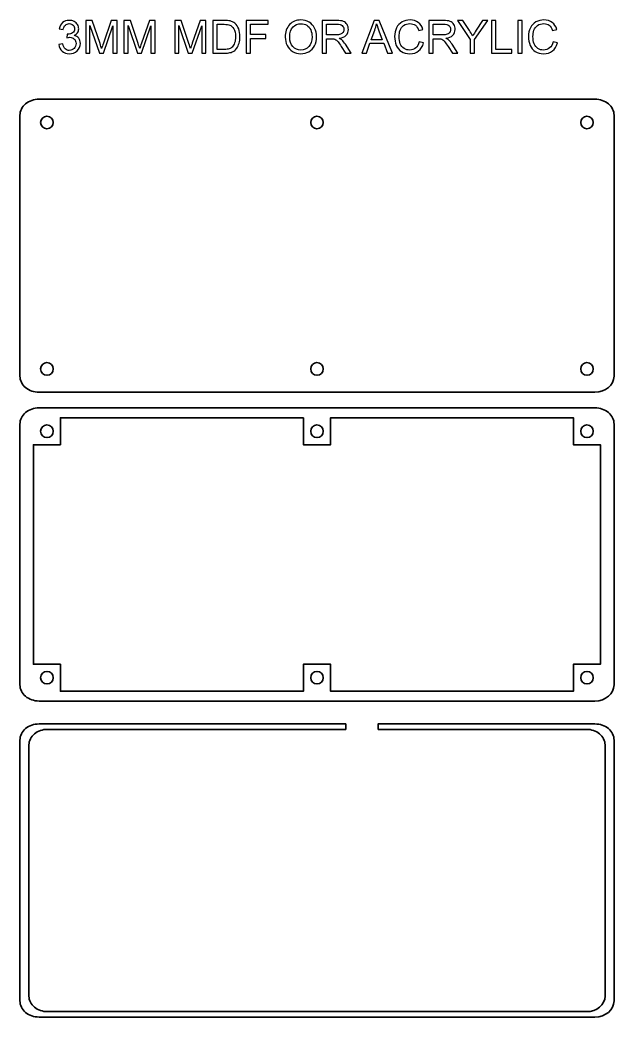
# Model space of a CAD drawing. Header units: millimetres. Extents: x 233 to 563, y -872 to 202.
# Drawn here: x 233 to 563, y -352 to 202 of the extents above; entities that cross this region are included whole.
import ezdxf

# ---------------------------------------------------------------- set-up
doc = ezdxf.new("R2010")
doc.units = ezdxf.units.MM
doc.header["$MEASUREMENT"] = 0
doc.layers.add('Layer 1', color=7, linetype='Continuous')

msp = doc.modelspace()

# ---------------------------------------------------------------- linework, layer by layer
at = {"layer": 'Layer 1', "color": 250}
for points, knots in [([(254.5215, 188.6838), (254.5215, 188.6838), (256.7567, 188.9886), (256.7567, 188.9886), (257.0149, 187.7186), (257.4467, 186.8042), (258.0606, 186.2454), (258.6744, 185.6866), (259.4279, 185.4072), (260.3212, 185.4072), (261.3795, 185.4072), (262.2727, 185.7713), (262.9924, 186.4994), (263.7121, 187.2275), (264.0719, 188.1292), (264.0719, 189.2045), (264.0719, 190.229), (263.7375, 191.0756), (263.0644, 191.7445), (262.3955, 192.4091), (261.5446, 192.7436), (260.5074, 192.7436), (260.0841, 192.7436), (259.5592, 192.6589), (258.9284, 192.4938), (258.9284, 192.4938), (259.1782, 194.4496), (259.1782, 194.4496), (259.3263, 194.4327), (259.4491, 194.4242), (259.538, 194.4242), (260.4947, 194.4242), (261.3499, 194.674), (262.1161, 195.1693), (262.8781, 195.6646), (263.2591, 196.4266), (263.2591, 197.4553), (263.2591, 198.2723), (262.9797, 198.9496), (262.4251, 199.4873), (261.8706, 200.0249), (261.1551, 200.2916), (260.2788, 200.2916), (259.4068, 200.2916), (258.6829, 200.0164), (258.1029, 199.4661), (257.5229, 198.9158), (257.1504, 198.0903), (256.9853, 196.9896), (256.9853, 196.9896), (254.7501, 197.396), (254.7501, 197.396), (255.0253, 198.8946), (255.6433, 200.0588), (256.6128, 200.8843), (257.578, 201.7098), (258.7845, 202.1204), (260.2238, 202.1204), (261.2144, 202.1204), (262.1288, 201.9087), (262.9628, 201.4812), (263.801, 201.0578), (264.4402, 200.4779), (264.8805, 199.7455), (265.325, 199.0089), (265.5451, 198.23), (265.5451, 197.4045), (265.5451, 196.6213), (265.3334, 195.9101), (264.9143, 195.2666), (264.491, 194.6232), (263.8645, 194.1109), (263.039, 193.7299), (264.1142, 193.4844), (264.9482, 192.9679), (265.5451, 192.1848), (266.1378, 191.4058), (266.4341, 190.4237), (266.4341, 189.2511), (266.4341, 187.6636), (265.8541, 186.3131), (264.6984, 185.2082), (263.5385, 184.1033), (262.0738, 183.553), (260.3042, 183.553), (258.7083, 183.553), (257.3832, 184.0314), (256.3291, 184.9839), (255.2708, 185.9364), (254.6697, 187.1683), (254.5215, 188.6838)], [0, 0, 0, 0, 0.03333333, 0.03333333, 0.03333333, 0.06666667, 0.06666667, 0.06666667, 0.1, 0.1, 0.1, 0.13333333, 0.13333333, 0.13333333, 0.16666667, 0.16666667, 0.16666667, 0.2, 0.2, 0.2, 0.23333333, 0.23333333, 0.23333333, 0.26666667, 0.26666667, 0.26666667, 0.3, 0.3, 0.3, 0.33333333, 0.33333333, 0.33333333, 0.36666667, 0.36666667, 0.36666667, 0.4, 0.4, 0.4, 0.43333333, 0.43333333, 0.43333333, 0.46666667, 0.46666667, 0.46666667, 0.5, 0.5, 0.5, 0.53333333, 0.53333333, 0.53333333, 0.56666667, 0.56666667, 0.56666667, 0.6, 0.6, 0.6, 0.63333333, 0.63333333, 0.63333333, 0.66666667, 0.66666667, 0.66666667, 0.7, 0.7, 0.7, 0.73333333, 0.73333333, 0.73333333, 0.76666667, 0.76666667, 0.76666667, 0.8, 0.8, 0.8, 0.83333333, 0.83333333, 0.83333333, 0.86666667, 0.86666667, 0.86666667, 0.9, 0.9, 0.9, 0.93333333, 0.93333333, 0.93333333, 0.96666667, 0.96666667, 0.96666667, 1, 1, 1, 1]), ([(269.4863, 183.8578), (269.4863, 183.8578), (269.4863, 202.0442), (269.4863, 202.0442), (269.4863, 202.0442), (273.0931, 202.0442), (273.0931, 202.0442), (273.0931, 202.0442), (277.3942, 189.1706), (277.3942, 189.1706), (277.7921, 187.9726), (278.08, 187.0751), (278.262, 186.4782), (278.4694, 187.1386), (278.7954, 188.1123), (279.2357, 189.395), (279.2357, 189.395), (283.6129, 202.0442), (283.6129, 202.0442), (283.6129, 202.0442), (286.8345, 202.0442), (286.8345, 202.0442), (286.8345, 202.0442), (286.8345, 183.8578), (286.8345, 183.8578), (286.8345, 183.8578), (284.5231, 183.8578), (284.5231, 183.8578), (284.5231, 183.8578), (284.5231, 199.0724), (284.5231, 199.0724), (284.5231, 199.0724), (279.2145, 183.8578), (279.2145, 183.8578), (279.2145, 183.8578), (277.047, 183.8578), (277.047, 183.8578), (277.047, 183.8578), (271.7977, 199.3518), (271.7977, 199.3518), (271.7977, 199.3518), (271.7977, 183.8578), (271.7977, 183.8578), (271.7977, 183.8578), (269.4863, 183.8578), (269.4863, 183.8578)], [0, 0, 0, 0, 0.06666667, 0.06666667, 0.06666667, 0.13333333, 0.13333333, 0.13333333, 0.2, 0.2, 0.2, 0.26666667, 0.26666667, 0.26666667, 0.33333333, 0.33333333, 0.33333333, 0.4, 0.4, 0.4, 0.46666667, 0.46666667, 0.46666667, 0.53333333, 0.53333333, 0.53333333, 0.6, 0.6, 0.6, 0.66666667, 0.66666667, 0.66666667, 0.73333333, 0.73333333, 0.73333333, 0.8, 0.8, 0.8, 0.86666667, 0.86666667, 0.86666667, 0.93333333, 0.93333333, 0.93333333, 1, 1, 1, 1]), ([(290.6445, 183.8578), (290.6445, 183.8578), (290.6445, 202.0442), (290.6445, 202.0442), (290.6445, 202.0442), (294.2513, 202.0442), (294.2513, 202.0442), (294.2513, 202.0442), (298.5524, 189.1706), (298.5524, 189.1706), (298.9503, 187.9726), (299.2382, 187.0751), (299.4202, 186.4782), (299.6276, 187.1386), (299.9536, 188.1123), (300.3939, 189.395), (300.3939, 189.395), (304.7711, 202.0442), (304.7711, 202.0442), (304.7711, 202.0442), (307.9927, 202.0442), (307.9927, 202.0442), (307.9927, 202.0442), (307.9927, 183.8578), (307.9927, 183.8578), (307.9927, 183.8578), (305.6813, 183.8578), (305.6813, 183.8578), (305.6813, 183.8578), (305.6813, 199.0724), (305.6813, 199.0724), (305.6813, 199.0724), (300.3727, 183.8578), (300.3727, 183.8578), (300.3727, 183.8578), (298.2052, 183.8578), (298.2052, 183.8578), (298.2052, 183.8578), (292.9559, 199.3518), (292.9559, 199.3518), (292.9559, 199.3518), (292.9559, 183.8578), (292.9559, 183.8578), (292.9559, 183.8578), (290.6445, 183.8578), (290.6445, 183.8578)], [0, 0, 0, 0, 0.06666667, 0.06666667, 0.06666667, 0.13333333, 0.13333333, 0.13333333, 0.2, 0.2, 0.2, 0.26666667, 0.26666667, 0.26666667, 0.33333333, 0.33333333, 0.33333333, 0.4, 0.4, 0.4, 0.46666667, 0.46666667, 0.46666667, 0.53333333, 0.53333333, 0.53333333, 0.6, 0.6, 0.6, 0.66666667, 0.66666667, 0.66666667, 0.73333333, 0.73333333, 0.73333333, 0.8, 0.8, 0.8, 0.86666667, 0.86666667, 0.86666667, 0.93333333, 0.93333333, 0.93333333, 1, 1, 1, 1]), ([(318.8597, 183.8578), (318.8597, 183.8578), (318.8597, 202.0442), (318.8597, 202.0442), (318.8597, 202.0442), (322.4665, 202.0442), (322.4665, 202.0442), (322.4665, 202.0442), (326.7676, 189.1706), (326.7676, 189.1706), (327.1655, 187.9726), (327.4534, 187.0751), (327.6354, 186.4782), (327.8428, 187.1386), (328.1688, 188.1123), (328.6091, 189.395), (328.6091, 189.395), (332.9863, 202.0442), (332.9863, 202.0442), (332.9863, 202.0442), (336.2079, 202.0442), (336.2079, 202.0442), (336.2079, 202.0442), (336.2079, 183.8578), (336.2079, 183.8578), (336.2079, 183.8578), (333.8965, 183.8578), (333.8965, 183.8578), (333.8965, 183.8578), (333.8965, 199.0724), (333.8965, 199.0724), (333.8965, 199.0724), (328.5879, 183.8578), (328.5879, 183.8578), (328.5879, 183.8578), (326.4204, 183.8578), (326.4204, 183.8578), (326.4204, 183.8578), (321.1711, 199.3518), (321.1711, 199.3518), (321.1711, 199.3518), (321.1711, 183.8578), (321.1711, 183.8578), (321.1711, 183.8578), (318.8597, 183.8578), (318.8597, 183.8578)], [0, 0, 0, 0, 0.06666667, 0.06666667, 0.06666667, 0.13333333, 0.13333333, 0.13333333, 0.2, 0.2, 0.2, 0.26666667, 0.26666667, 0.26666667, 0.33333333, 0.33333333, 0.33333333, 0.4, 0.4, 0.4, 0.46666667, 0.46666667, 0.46666667, 0.53333333, 0.53333333, 0.53333333, 0.6, 0.6, 0.6, 0.66666667, 0.66666667, 0.66666667, 0.73333333, 0.73333333, 0.73333333, 0.8, 0.8, 0.8, 0.86666667, 0.86666667, 0.86666667, 0.93333333, 0.93333333, 0.93333333, 1, 1, 1, 1]), ([(340.0687, 183.8578), (340.0687, 183.8578), (340.0687, 202.0442), (340.0687, 202.0442), (340.0687, 202.0442), (346.334, 202.0442), (346.334, 202.0442), (347.748, 202.0442), (348.8275, 201.9595), (349.5725, 201.786), (350.6139, 201.5447), (351.5029, 201.1086), (352.2395, 200.4821), (353.2005, 199.6693), (353.9159, 198.6364), (354.3901, 197.3748), (354.8684, 196.1133), (355.1055, 194.6697), (355.1055, 193.0484), (355.1055, 191.6683), (354.9446, 190.4449), (354.6229, 189.3781), (354.3012, 188.3113), (353.8863, 187.4265), (353.3825, 186.728), (352.8745, 186.0295), (352.3242, 185.4792), (351.7231, 185.0812), (351.1262, 184.6791), (350.4023, 184.3743), (349.5556, 184.1668), (348.7047, 183.9594), (347.731, 183.8578), (346.6304, 183.8578), (346.6304, 183.8578), (340.0687, 183.8578), (340.0687, 183.8578)], [0, 0, 0, 0, 0.08333333, 0.08333333, 0.08333333, 0.16666667, 0.16666667, 0.16666667, 0.25, 0.25, 0.25, 0.33333333, 0.33333333, 0.33333333, 0.41666667, 0.41666667, 0.41666667, 0.5, 0.5, 0.5, 0.58333333, 0.58333333, 0.58333333, 0.66666667, 0.66666667, 0.66666667, 0.75, 0.75, 0.75, 0.83333333, 0.83333333, 0.83333333, 0.91666667, 0.91666667, 0.91666667, 1, 1, 1, 1]), ([(342.4817, 185.9914), (342.4817, 185.9914), (346.3594, 185.9914), (346.3594, 185.9914), (347.5575, 185.9914), (348.4973, 186.1015), (349.1788, 186.3258), (349.8604, 186.5502), (350.4023, 186.8635), (350.8087, 187.2699), (351.3759, 187.8414), (351.8204, 188.6118), (352.1379, 189.577), (352.4554, 190.5422), (352.6163, 191.7106), (352.6163, 193.0865), (352.6163, 194.9915), (352.303, 196.4562), (351.6807, 197.4807), (351.0584, 198.5051), (350.3007, 199.1909), (349.4074, 199.5381), (348.764, 199.7878), (347.7268, 199.9106), (346.2959, 199.9106), (346.2959, 199.9106), (342.4817, 199.9106), (342.4817, 199.9106), (342.4817, 199.9106), (342.4817, 185.9914), (342.4817, 185.9914)], [0, 0, 0, 0, 0.1, 0.1, 0.1, 0.2, 0.2, 0.2, 0.3, 0.3, 0.3, 0.4, 0.4, 0.4, 0.5, 0.5, 0.5, 0.6, 0.6, 0.6, 0.7, 0.7, 0.7, 0.8, 0.8, 0.8, 0.9, 0.9, 0.9, 1, 1, 1, 1]), ([(358.5387, 183.8578), (358.5387, 183.8578), (358.5387, 202.0442), (358.5387, 202.0442), (358.5387, 202.0442), (370.8069, 202.0442), (370.8069, 202.0442), (370.8069, 202.0442), (370.8069, 199.9106), (370.8069, 199.9106), (370.8069, 199.9106), (360.9517, 199.9106), (360.9517, 199.9106), (360.9517, 199.9106), (360.9517, 194.2464), (360.9517, 194.2464), (360.9517, 194.2464), (369.4861, 194.2464), (369.4861, 194.2464), (369.4861, 194.2464), (369.4861, 192.1128), (369.4861, 192.1128), (369.4861, 192.1128), (360.9517, 192.1128), (360.9517, 192.1128), (360.9517, 192.1128), (360.9517, 183.8578), (360.9517, 183.8578), (360.9517, 183.8578), (358.5387, 183.8578), (358.5387, 183.8578)], [0, 0, 0, 0, 0.1, 0.1, 0.1, 0.2, 0.2, 0.2, 0.3, 0.3, 0.3, 0.4, 0.4, 0.4, 0.5, 0.5, 0.5, 0.6, 0.6, 0.6, 0.7, 0.7, 0.7, 0.8, 0.8, 0.8, 0.9, 0.9, 0.9, 1, 1, 1, 1]), ([(380.2473, 192.7097), (380.2473, 195.7238), (381.0601, 198.086), (382.6815, 199.7921), (384.3028, 201.4981), (386.3941, 202.349), (388.9595, 202.349), (390.6401, 202.349), (392.1514, 201.9468), (393.5019, 201.1467), (394.8481, 200.3466), (395.8768, 199.229), (396.5837, 197.7939), (397.2907, 196.3631), (397.6463, 194.7375), (397.6463, 192.9214), (397.6463, 191.0799), (397.2738, 189.4289), (396.5287, 187.9768), (395.7836, 186.5206), (394.7295, 185.4199), (393.3664, 184.6748), (391.999, 183.9255), (390.5258, 183.553), (388.9468, 183.553), (387.2323, 183.553), (385.7041, 183.9679), (384.3536, 184.7934), (383.0074, 185.6189), (381.983, 186.7449), (381.2887, 188.1758), (380.5944, 189.6024), (380.2473, 191.1137), (380.2473, 192.7097)], [0, 0, 0, 0, 0.09090909, 0.09090909, 0.09090909, 0.18181818, 0.18181818, 0.18181818, 0.27272727, 0.27272727, 0.27272727, 0.36363636, 0.36363636, 0.36363636, 0.45454545, 0.45454545, 0.45454545, 0.54545455, 0.54545455, 0.54545455, 0.63636364, 0.63636364, 0.63636364, 0.72727273, 0.72727273, 0.72727273, 0.81818182, 0.81818182, 0.81818182, 0.90909091, 0.90909091, 0.90909091, 1, 1, 1, 1]), ([(382.7365, 192.6674), (382.7365, 190.4787), (383.3249, 188.7558), (384.5018, 187.4985), (385.6787, 186.2412), (387.1561, 185.6104), (388.9341, 185.6104), (390.746, 185.6104), (392.2319, 186.2454), (393.4045, 187.5154), (394.5729, 188.7854), (395.1571, 190.5888), (395.1571, 192.9256), (395.1571, 194.403), (394.9073, 195.6942), (394.4078, 196.7949), (393.9083, 197.8955), (393.1759, 198.7507), (392.2149, 199.356), (391.2497, 199.9614), (390.1702, 200.2662), (388.9722, 200.2662), (387.2704, 200.2662), (385.8057, 199.682), (384.578, 198.5136), (383.3503, 197.3452), (382.7365, 195.3979), (382.7365, 192.6674)], [0, 0, 0, 0, 0.11111111, 0.11111111, 0.11111111, 0.22222222, 0.22222222, 0.22222222, 0.33333333, 0.33333333, 0.33333333, 0.44444444, 0.44444444, 0.44444444, 0.55555556, 0.55555556, 0.55555556, 0.66666667, 0.66666667, 0.66666667, 0.77777778, 0.77777778, 0.77777778, 0.88888889, 0.88888889, 0.88888889, 1, 1, 1, 1]), ([(400.7917, 183.8578), (400.7917, 183.8578), (400.7917, 202.0442), (400.7917, 202.0442), (400.7917, 202.0442), (408.852, 202.0442), (408.852, 202.0442), (410.4733, 202.0442), (411.7052, 201.8791), (412.5477, 201.5531), (413.3901, 201.2272), (414.0632, 200.6514), (414.567, 199.8259), (415.0707, 199.0004), (415.3205, 198.086), (415.3205, 197.087), (415.3205, 195.7958), (414.9014, 194.7078), (414.0674, 193.8231), (413.2335, 192.9383), (411.9465, 192.3795), (410.2024, 192.1382), (410.8416, 191.8334), (411.3242, 191.5286), (411.6544, 191.2323), (412.3572, 190.5888), (413.0218, 189.7802), (413.6441, 188.8108), (413.6441, 188.8108), (416.7895, 183.8578), (416.7895, 183.8578), (416.7895, 183.8578), (413.7838, 183.8578), (413.7838, 183.8578), (413.7838, 183.8578), (411.3793, 187.6424), (411.3793, 187.6424), (410.6808, 188.7388), (410.1008, 189.5728), (409.6478, 190.1528), (409.1906, 190.7327), (408.7842, 191.1349), (408.4244, 191.3677), (408.0688, 191.5963), (407.7005, 191.7572), (407.328, 191.8503), (407.057, 191.9054), (406.6125, 191.935), (405.9902, 191.935), (405.9902, 191.935), (403.2047, 191.935), (403.2047, 191.935), (403.2047, 191.935), (403.2047, 183.8578), (403.2047, 183.8578), (403.2047, 183.8578), (400.7917, 183.8578), (400.7917, 183.8578)], [0, 0, 0, 0, 0.05263158, 0.05263158, 0.05263158, 0.10526316, 0.10526316, 0.10526316, 0.15789474, 0.15789474, 0.15789474, 0.21052632, 0.21052632, 0.21052632, 0.26315789, 0.26315789, 0.26315789, 0.31578947, 0.31578947, 0.31578947, 0.36842105, 0.36842105, 0.36842105, 0.42105263, 0.42105263, 0.42105263, 0.47368421, 0.47368421, 0.47368421, 0.52631579, 0.52631579, 0.52631579, 0.57894737, 0.57894737, 0.57894737, 0.63157895, 0.63157895, 0.63157895, 0.68421053, 0.68421053, 0.68421053, 0.73684211, 0.73684211, 0.73684211, 0.78947368, 0.78947368, 0.78947368, 0.84210526, 0.84210526, 0.84210526, 0.89473684, 0.89473684, 0.89473684, 0.94736842, 0.94736842, 0.94736842, 1, 1, 1, 1]), ([(403.2047, 194.0178), (403.2047, 194.0178), (408.3694, 194.0178), (408.3694, 194.0178), (409.47, 194.0178), (410.3252, 194.1321), (410.9432, 194.3607), (411.5613, 194.5851), (412.0312, 194.9491), (412.3487, 195.4529), (412.6704, 195.9524), (412.8313, 196.4943), (412.8313, 197.0827), (412.8313, 197.9421), (412.5223, 198.6533), (411.9, 199.2079), (411.2777, 199.7624), (410.2955, 200.0376), (408.9536, 200.0376), (408.9536, 200.0376), (403.2047, 200.0376), (403.2047, 200.0376), (403.2047, 200.0376), (403.2047, 194.0178), (403.2047, 194.0178)], [0, 0, 0, 0, 0.125, 0.125, 0.125, 0.25, 0.25, 0.25, 0.375, 0.375, 0.375, 0.5, 0.5, 0.5, 0.625, 0.625, 0.625, 0.75, 0.75, 0.75, 0.875, 0.875, 0.875, 1, 1, 1, 1]), ([(422.7457, 183.8578), (422.7457, 183.8578), (429.7222, 202.0442), (429.7222, 202.0442), (429.7222, 202.0442), (432.3681, 202.0442), (432.3681, 202.0442), (432.3681, 202.0442), (439.7764, 183.8578), (439.7764, 183.8578), (439.7764, 183.8578), (437.0332, 183.8578), (437.0332, 183.8578), (437.0332, 183.8578), (434.9292, 189.3696), (434.9292, 189.3696), (434.9292, 189.3696), (427.2711, 189.3696), (427.2711, 189.3696), (427.2711, 189.3696), (425.2984, 183.8578), (425.2984, 183.8578), (425.2984, 183.8578), (422.7457, 183.8578), (422.7457, 183.8578)], [0, 0, 0, 0, 0.125, 0.125, 0.125, 0.25, 0.25, 0.25, 0.375, 0.375, 0.375, 0.5, 0.5, 0.5, 0.625, 0.625, 0.625, 0.75, 0.75, 0.75, 0.875, 0.875, 0.875, 1, 1, 1, 1]), ([(427.9781, 191.3254), (427.9781, 191.3254), (434.1757, 191.3254), (434.1757, 191.3254), (434.1757, 191.3254), (432.2792, 196.3673), (432.2792, 196.3673), (431.7077, 197.8998), (431.2759, 199.1655), (430.9753, 200.1646), (430.7255, 198.9793), (430.3911, 197.8151), (429.972, 196.6636), (429.972, 196.6636), (427.9781, 191.3254), (427.9781, 191.3254)], [0, 0, 0, 0, 0.2, 0.2, 0.2, 0.4, 0.4, 0.4, 0.6, 0.6, 0.6, 0.8, 0.8, 0.8, 1, 1, 1, 1]), ([(454.6354, 190.2374), (454.6354, 190.2374), (457.0484, 189.6278), (457.0484, 189.6278), (456.5446, 187.6509), (455.6387, 186.148), (454.3306, 185.1109), (453.0225, 184.0737), (451.4223, 183.553), (449.53, 183.553), (447.5742, 183.553), (445.9825, 183.9509), (444.7548, 184.751), (443.5271, 185.5469), (442.5958, 186.7026), (441.9566, 188.2139), (441.3173, 189.7294), (440.9956, 191.3508), (440.9956, 193.0865), (440.9956, 194.9788), (441.3554, 196.6298), (442.0793, 198.0395), (442.8032, 199.4492), (443.8319, 200.5202), (445.1654, 201.2526), (446.4989, 201.9849), (447.9679, 202.349), (449.5681, 202.349), (451.3884, 202.349), (452.9167, 201.8876), (454.1528, 200.9605), (455.3932, 200.0334), (456.2568, 198.7337), (456.7436, 197.0573), (456.7436, 197.0573), (454.3814, 196.4985), (454.3814, 196.4985), (453.9623, 197.8193), (453.3485, 198.7845), (452.5484, 199.3857), (451.7483, 199.991), (450.7407, 200.2916), (449.5258, 200.2916), (448.133, 200.2916), (446.9646, 199.9572), (446.029, 199.2883), (445.0935, 198.6194), (444.4331, 197.7177), (444.0563, 196.5917), (443.6753, 195.4614), (443.4848, 194.2972), (443.4848, 193.0992), (443.4848, 191.554), (443.7092, 190.2036), (444.1579, 189.0521), (444.6066, 187.8964), (445.3051, 187.037), (446.2534, 186.4655), (447.2017, 185.894), (448.2261, 185.6104), (449.331, 185.6104), (450.6772, 185.6104), (451.8118, 185.9999), (452.7431, 186.7746), (453.6744, 187.5535), (454.3052, 188.705), (454.6354, 190.2374)], [0, 0, 0, 0, 0.04545455, 0.04545455, 0.04545455, 0.09090909, 0.09090909, 0.09090909, 0.13636364, 0.13636364, 0.13636364, 0.18181818, 0.18181818, 0.18181818, 0.22727273, 0.22727273, 0.22727273, 0.27272727, 0.27272727, 0.27272727, 0.31818182, 0.31818182, 0.31818182, 0.36363636, 0.36363636, 0.36363636, 0.40909091, 0.40909091, 0.40909091, 0.45454545, 0.45454545, 0.45454545, 0.5, 0.5, 0.5, 0.54545455, 0.54545455, 0.54545455, 0.59090909, 0.59090909, 0.59090909, 0.63636364, 0.63636364, 0.63636364, 0.68181818, 0.68181818, 0.68181818, 0.72727273, 0.72727273, 0.72727273, 0.77272727, 0.77272727, 0.77272727, 0.81818182, 0.81818182, 0.81818182, 0.86363636, 0.86363636, 0.86363636, 0.90909091, 0.90909091, 0.90909091, 0.95454545, 0.95454545, 0.95454545, 1, 1, 1, 1]), ([(460.0752, 183.8578), (460.0752, 183.8578), (460.0752, 202.0442), (460.0752, 202.0442), (460.0752, 202.0442), (468.1355, 202.0442), (468.1355, 202.0442), (469.7568, 202.0442), (470.9887, 201.8791), (471.8312, 201.5531), (472.6736, 201.2272), (473.3467, 200.6514), (473.8505, 199.8259), (474.3542, 199.0004), (474.604, 198.086), (474.604, 197.087), (474.604, 195.7958), (474.1849, 194.7078), (473.3509, 193.8231), (472.517, 192.9383), (471.23, 192.3795), (469.4859, 192.1382), (470.1251, 191.8334), (470.6077, 191.5286), (470.9379, 191.2323), (471.6407, 190.5888), (472.3053, 189.7802), (472.9276, 188.8108), (472.9276, 188.8108), (476.073, 183.8578), (476.073, 183.8578), (476.073, 183.8578), (473.0673, 183.8578), (473.0673, 183.8578), (473.0673, 183.8578), (470.6628, 187.6424), (470.6628, 187.6424), (469.9643, 188.7388), (469.3843, 189.5728), (468.9313, 190.1528), (468.4741, 190.7327), (468.0677, 191.1349), (467.7079, 191.3677), (467.3523, 191.5963), (466.984, 191.7572), (466.6115, 191.8503), (466.3405, 191.9054), (465.896, 191.935), (465.2737, 191.935), (465.2737, 191.935), (462.4882, 191.935), (462.4882, 191.935), (462.4882, 191.935), (462.4882, 183.8578), (462.4882, 183.8578), (462.4882, 183.8578), (460.0752, 183.8578), (460.0752, 183.8578)], [0, 0, 0, 0, 0.05263158, 0.05263158, 0.05263158, 0.10526316, 0.10526316, 0.10526316, 0.15789474, 0.15789474, 0.15789474, 0.21052632, 0.21052632, 0.21052632, 0.26315789, 0.26315789, 0.26315789, 0.31578947, 0.31578947, 0.31578947, 0.36842105, 0.36842105, 0.36842105, 0.42105263, 0.42105263, 0.42105263, 0.47368421, 0.47368421, 0.47368421, 0.52631579, 0.52631579, 0.52631579, 0.57894737, 0.57894737, 0.57894737, 0.63157895, 0.63157895, 0.63157895, 0.68421053, 0.68421053, 0.68421053, 0.73684211, 0.73684211, 0.73684211, 0.78947368, 0.78947368, 0.78947368, 0.84210526, 0.84210526, 0.84210526, 0.89473684, 0.89473684, 0.89473684, 0.94736842, 0.94736842, 0.94736842, 1, 1, 1, 1]), ([(462.4882, 194.0178), (462.4882, 194.0178), (467.6529, 194.0178), (467.6529, 194.0178), (468.7535, 194.0178), (469.6087, 194.1321), (470.2267, 194.3607), (470.8448, 194.5851), (471.3147, 194.9491), (471.6322, 195.4529), (471.9539, 195.9524), (472.1148, 196.4943), (472.1148, 197.0827), (472.1148, 197.9421), (471.8058, 198.6533), (471.1835, 199.2079), (470.5612, 199.7624), (469.579, 200.0376), (468.2371, 200.0376), (468.2371, 200.0376), (462.4882, 200.0376), (462.4882, 200.0376), (462.4882, 200.0376), (462.4882, 194.0178), (462.4882, 194.0178)], [0, 0, 0, 0, 0.125, 0.125, 0.125, 0.25, 0.25, 0.25, 0.375, 0.375, 0.375, 0.5, 0.5, 0.5, 0.625, 0.625, 0.625, 0.75, 0.75, 0.75, 0.875, 0.875, 0.875, 1, 1, 1, 1]), ([(483.0368, 183.8578), (483.0368, 183.8578), (483.0368, 191.5625), (483.0368, 191.5625), (483.0368, 191.5625), (476.0264, 202.0442), (476.0264, 202.0442), (476.0264, 202.0442), (478.922, 202.0442), (478.922, 202.0442), (478.922, 202.0442), (482.5161, 196.5409), (482.5161, 196.5409), (483.1849, 195.5249), (483.8072, 194.5004), (484.3745, 193.4802), (484.9291, 194.4327), (485.6022, 195.4995), (486.3853, 196.6848), (486.3853, 196.6848), (489.9075, 202.0442), (489.9075, 202.0442), (489.9075, 202.0442), (492.7142, 202.0442), (492.7142, 202.0442), (492.7142, 202.0442), (485.4498, 191.5625), (485.4498, 191.5625), (485.4498, 191.5625), (485.4498, 183.8578), (485.4498, 183.8578), (485.4498, 183.8578), (483.0368, 183.8578), (483.0368, 183.8578)], [0, 0, 0, 0, 0.09090909, 0.09090909, 0.09090909, 0.18181818, 0.18181818, 0.18181818, 0.27272727, 0.27272727, 0.27272727, 0.36363636, 0.36363636, 0.36363636, 0.45454545, 0.45454545, 0.45454545, 0.54545455, 0.54545455, 0.54545455, 0.63636364, 0.63636364, 0.63636364, 0.72727273, 0.72727273, 0.72727273, 0.81818182, 0.81818182, 0.81818182, 0.90909091, 0.90909091, 0.90909091, 1, 1, 1, 1]), ([(494.7504, 183.8578), (494.7504, 183.8578), (494.7504, 202.0442), (494.7504, 202.0442), (494.7504, 202.0442), (497.1634, 202.0442), (497.1634, 202.0442), (497.1634, 202.0442), (497.1634, 185.9914), (497.1634, 185.9914), (497.1634, 185.9914), (506.1042, 185.9914), (506.1042, 185.9914), (506.1042, 185.9914), (506.1042, 183.8578), (506.1042, 183.8578), (506.1042, 183.8578), (494.7504, 183.8578), (494.7504, 183.8578)], [0, 0, 0, 0, 0.16666667, 0.16666667, 0.16666667, 0.33333333, 0.33333333, 0.33333333, 0.5, 0.5, 0.5, 0.66666667, 0.66666667, 0.66666667, 0.83333333, 0.83333333, 0.83333333, 1, 1, 1, 1]), ([(509.385, 183.8578), (509.385, 183.8578), (509.385, 202.0442), (509.385, 202.0442), (509.385, 202.0442), (511.798, 202.0442), (511.798, 202.0442), (511.798, 202.0442), (511.798, 183.8578), (511.798, 183.8578), (511.798, 183.8578), (509.385, 183.8578), (509.385, 183.8578)], [0, 0, 0, 0, 0.25, 0.25, 0.25, 0.5, 0.5, 0.5, 0.75, 0.75, 0.75, 1, 1, 1, 1]), ([(528.9896, 190.2374), (528.9896, 190.2374), (531.4026, 189.6278), (531.4026, 189.6278), (530.8988, 187.6509), (529.9929, 186.148), (528.6848, 185.1109), (527.3767, 184.0737), (525.7765, 183.553), (523.8842, 183.553), (521.9284, 183.553), (520.3367, 183.9509), (519.109, 184.751), (517.8813, 185.5469), (516.95, 186.7026), (516.3108, 188.2139), (515.6715, 189.7294), (515.3498, 191.3508), (515.3498, 193.0865), (515.3498, 194.9788), (515.7096, 196.6298), (516.4335, 198.0395), (517.1574, 199.4492), (518.1861, 200.5202), (519.5196, 201.2526), (520.8531, 201.9849), (522.3221, 202.349), (523.9223, 202.349), (525.7426, 202.349), (527.2709, 201.8876), (528.507, 200.9605), (529.7474, 200.0334), (530.611, 198.7337), (531.0978, 197.0573), (531.0978, 197.0573), (528.7356, 196.4985), (528.7356, 196.4985), (528.3165, 197.8193), (527.7027, 198.7845), (526.9026, 199.3857), (526.1025, 199.991), (525.0949, 200.2916), (523.88, 200.2916), (522.4872, 200.2916), (521.3188, 199.9572), (520.3832, 199.2883), (519.4477, 198.6194), (518.7873, 197.7177), (518.4105, 196.5917), (518.0295, 195.4614), (517.839, 194.2972), (517.839, 193.0992), (517.839, 191.554), (518.0634, 190.2036), (518.5121, 189.0521), (518.9608, 187.8964), (519.6593, 187.037), (520.6076, 186.4655), (521.5559, 185.894), (522.5803, 185.6104), (523.6852, 185.6104), (525.0314, 185.6104), (526.166, 185.9999), (527.0973, 186.7746), (528.0286, 187.5535), (528.6594, 188.705), (528.9896, 190.2374)], [0, 0, 0, 0, 0.04545455, 0.04545455, 0.04545455, 0.09090909, 0.09090909, 0.09090909, 0.13636364, 0.13636364, 0.13636364, 0.18181818, 0.18181818, 0.18181818, 0.22727273, 0.22727273, 0.22727273, 0.27272727, 0.27272727, 0.27272727, 0.31818182, 0.31818182, 0.31818182, 0.36363636, 0.36363636, 0.36363636, 0.40909091, 0.40909091, 0.40909091, 0.45454545, 0.45454545, 0.45454545, 0.5, 0.5, 0.5, 0.54545455, 0.54545455, 0.54545455, 0.59090909, 0.59090909, 0.59090909, 0.63636364, 0.63636364, 0.63636364, 0.68181818, 0.68181818, 0.68181818, 0.72727273, 0.72727273, 0.72727273, 0.77272727, 0.77272727, 0.77272727, 0.81818182, 0.81818182, 0.81818182, 0.86363636, 0.86363636, 0.86363636, 0.90909091, 0.90909091, 0.90909091, 0.95454545, 0.95454545, 0.95454545, 1, 1, 1, 1])]:
    msp.add_open_spline(points, degree=3, knots=knots, dxfattribs=at)
at = {"layer": 'Layer 1', "color": 250, "lineweight": 35}
for points, knots in [([(552.2968, 158.3309), (555.1071, 158.3309), (557.8023, 157.3891), (559.7895, 155.713), (561.7766, 154.0368), (562.8931, 151.7634), (562.8931, 149.393), (562.8931, 149.393), (562.8931, 4.39), (562.8931, 4.39), (562.8931, -0.5464), (558.1489, -4.5481), (552.2968, -4.5481), (552.2968, -4.5481), (243.4894, -4.5481), (243.4894, -4.5481), (240.6791, -4.5481), (237.9839, -3.6064), (235.9968, -1.9301), (234.0095, -0.254), (232.8931, 2.0195), (232.8931, 4.39), (232.8931, 4.39), (232.8931, 149.393), (232.8931, 149.393), (232.8931, 151.7634), (234.0096, 154.0368), (235.9968, 155.713), (237.9839, 157.3891), (240.6791, 158.3309), (243.4894, 158.3309), (243.4894, 158.3309), (552.2968, 158.3309), (552.2968, 158.3309)], [0, 0, 0, 0, 0.09090909, 0.09090909, 0.09090909, 0.18181818, 0.18181818, 0.18181818, 0.27272727, 0.27272727, 0.27272727, 0.36363636, 0.36363636, 0.36363636, 0.45454545, 0.45454545, 0.45454545, 0.54545455, 0.54545455, 0.54545455, 0.63636364, 0.63636364, 0.63636364, 0.72727273, 0.72727273, 0.72727273, 0.81818182, 0.81818182, 0.81818182, 0.90909091, 0.90909091, 0.90909091, 1, 1, 1, 1]), ([(244.3614, 145.352), (244.3614, 147.285), (245.9284, 148.852), (247.8614, 148.852), (249.7944, 148.852), (251.3614, 147.285), (251.3614, 145.352), (251.3614, 143.419), (249.7944, 141.852), (247.8614, 141.852), (245.9284, 141.852), (244.3614, 143.419), (244.3614, 145.352)], [0, 0, 0, 0, 0.25, 0.25, 0.25, 0.5, 0.5, 0.5, 0.75, 0.75, 0.75, 1, 1, 1, 1]), ([(394.3931, 145.3519), (394.3931, 147.285), (395.9601, 148.8519), (397.8931, 148.8519), (399.8261, 148.852), (401.3931, 147.285), (401.3931, 145.352), (401.3931, 143.4189), (399.8261, 141.852), (397.8931, 141.852), (395.9601, 141.8519), (394.3931, 143.4189), (394.3931, 145.3519)], [0, 0, 0, 0, 0.25, 0.25, 0.25, 0.5, 0.5, 0.5, 0.75, 0.75, 0.75, 1, 1, 1, 1]), ([(544.3614, 145.352), (544.3614, 147.285), (545.9284, 148.852), (547.8614, 148.852), (549.7944, 148.852), (551.3614, 147.285), (551.3614, 145.352), (551.3614, 143.419), (549.7944, 141.852), (547.8614, 141.852), (545.9284, 141.852), (544.3614, 143.419), (544.3614, 145.352)], [0, 0, 0, 0, 0.25, 0.25, 0.25, 0.5, 0.5, 0.5, 0.75, 0.75, 0.75, 1, 1, 1, 1]), ([(244.3614, 8.4216), (244.3614, 10.3546), (245.9284, 11.9216), (247.8614, 11.9216), (249.7944, 11.9216), (251.3614, 10.3546), (251.3614, 8.4216), (251.3614, 6.4886), (249.7944, 4.9216), (247.8614, 4.9216), (245.9284, 4.9216), (244.3614, 6.4886), (244.3614, 8.4216)], [0, 0, 0, 0, 0.25, 0.25, 0.25, 0.5, 0.5, 0.5, 0.75, 0.75, 0.75, 1, 1, 1, 1]), ([(394.3931, 8.4216), (394.3931, 10.3546), (395.9601, 11.9216), (397.8931, 11.9216), (399.8261, 11.9216), (401.3931, 10.3546), (401.3931, 8.4216), (401.3931, 6.4886), (399.8261, 4.9216), (397.8931, 4.9216), (395.9601, 4.9216), (394.3931, 6.4886), (394.3931, 8.4216)], [0, 0, 0, 0, 0.25, 0.25, 0.25, 0.5, 0.5, 0.5, 0.75, 0.75, 0.75, 1, 1, 1, 1]), ([(544.3614, 8.4201), (544.3614, 10.3531), (545.9284, 11.9201), (547.8614, 11.9201), (549.7944, 11.9201), (551.3614, 10.3531), (551.3614, 8.4201), (551.3614, 6.4871), (549.7944, 4.9201), (547.8614, 4.9201), (545.9284, 4.9201), (544.3614, 6.4871), (544.3614, 8.4201)], [0, 0, 0, 0, 0.25, 0.25, 0.25, 0.5, 0.5, 0.5, 0.75, 0.75, 0.75, 1, 1, 1, 1]), ([(552.2968, -13.2526), (555.1071, -13.2526), (557.8023, -14.1944), (559.7895, -15.8705), (561.7766, -17.5467), (562.8931, -19.8201), (562.8931, -22.1905), (562.8931, -22.1905), (562.8931, -167.1935), (562.8931, -167.1935), (562.8931, -172.1299), (558.1489, -176.1316), (552.2968, -176.1316), (552.2968, -176.1316), (243.4894, -176.1316), (243.4894, -176.1316), (240.6791, -176.1316), (237.9839, -175.1899), (235.9968, -173.5136), (234.0095, -171.8375), (232.8931, -169.564), (232.8931, -167.1935), (232.8931, -167.1935), (232.8931, -22.1905), (232.8931, -22.1905), (232.8931, -19.8201), (234.0096, -17.5467), (235.9968, -15.8705), (237.9839, -14.1944), (240.6791, -13.2526), (243.4894, -13.2526), (243.4894, -13.2526), (552.2968, -13.2526), (552.2968, -13.2526)], [0, 0, 0, 0, 0.09090909, 0.09090909, 0.09090909, 0.18181818, 0.18181818, 0.18181818, 0.27272727, 0.27272727, 0.27272727, 0.36363636, 0.36363636, 0.36363636, 0.45454545, 0.45454545, 0.45454545, 0.54545455, 0.54545455, 0.54545455, 0.63636364, 0.63636364, 0.63636364, 0.72727273, 0.72727273, 0.72727273, 0.81818182, 0.81818182, 0.81818182, 0.90909091, 0.90909091, 0.90909091, 1, 1, 1, 1]), ([(390.3931, -18.7315), (390.3931, -18.7315), (255.3614, -18.7315), (255.3614, -18.7315), (255.3614, -18.7315), (255.3614, -33.7315), (255.3614, -33.7315), (255.3614, -33.7315), (240.3614, -33.7315), (240.3614, -33.7315), (240.3614, -33.7315), (240.3614, -155.6619), (240.3614, -155.6619), (240.3614, -155.6619), (255.3614, -155.6619), (255.3614, -155.6619), (255.3614, -155.6619), (255.3614, -170.6619), (255.3614, -170.6619), (255.3614, -170.6619), (390.3931, -170.6619), (390.3931, -170.6619), (390.3931, -170.6619), (390.3931, -155.6619), (390.3931, -155.6619), (390.3931, -155.6619), (405.3931, -155.6619), (405.3931, -155.6619), (405.3931, -155.6619), (405.3931, -170.6619), (405.3931, -170.6619), (405.3931, -170.6619), (540.3614, -170.6626), (540.3614, -170.6626), (540.3614, -170.6626), (540.3614, -155.6634), (540.3614, -155.6634), (540.3614, -155.6634), (555.3614, -155.6634), (555.3614, -155.6634), (555.3614, -155.6634), (555.3614, -33.7315), (555.3614, -33.7315), (555.3614, -33.7315), (540.3614, -33.7315), (540.3614, -33.7315), (540.3614, -33.7315), (540.3614, -18.7315), (540.3614, -18.7315), (540.3614, -18.7315), (405.3931, -18.7315), (405.3931, -18.7315), (405.3931, -18.7315), (405.3931, -33.7315), (405.3931, -33.7315), (405.3931, -33.7315), (390.3931, -33.7315), (390.3931, -33.7315), (390.3931, -33.7315), (390.3931, -18.7315), (390.3931, -18.7315)], [0, 0, 0, 0, 0.05, 0.05, 0.05, 0.1, 0.1, 0.1, 0.15, 0.15, 0.15, 0.2, 0.2, 0.2, 0.25, 0.25, 0.25, 0.3, 0.3, 0.3, 0.35, 0.35, 0.35, 0.4, 0.4, 0.4, 0.45, 0.45, 0.45, 0.5, 0.5, 0.5, 0.55, 0.55, 0.55, 0.6, 0.6, 0.6, 0.65, 0.65, 0.65, 0.7, 0.7, 0.7, 0.75, 0.75, 0.75, 0.8, 0.8, 0.8, 0.85, 0.85, 0.85, 0.9, 0.9, 0.9, 0.95, 0.95, 0.95, 1, 1, 1, 1]), ([(244.3614, -26.2315), (244.3614, -24.2985), (245.9284, -22.7315), (247.8614, -22.7315), (249.7944, -22.7315), (251.3614, -24.2985), (251.3614, -26.2315), (251.3614, -28.1645), (249.7944, -29.7315), (247.8614, -29.7315), (245.9284, -29.7315), (244.3614, -28.1645), (244.3614, -26.2315)], [0, 0, 0, 0, 0.25, 0.25, 0.25, 0.5, 0.5, 0.5, 0.75, 0.75, 0.75, 1, 1, 1, 1]), ([(394.3931, -26.2316), (394.3931, -24.2985), (395.9601, -22.7316), (397.8931, -22.7316), (399.8261, -22.7315), (401.3931, -24.2985), (401.3931, -26.2315), (401.3931, -28.1646), (399.8261, -29.7315), (397.8931, -29.7315), (395.9601, -29.7316), (394.3931, -28.1646), (394.3931, -26.2316)], [0, 0, 0, 0, 0.25, 0.25, 0.25, 0.5, 0.5, 0.5, 0.75, 0.75, 0.75, 1, 1, 1, 1]), ([(544.3614, -26.2315), (544.3614, -24.2985), (545.9284, -22.7315), (547.8614, -22.7315), (549.7944, -22.7315), (551.3614, -24.2985), (551.3614, -26.2315), (551.3614, -28.1645), (549.7944, -29.7315), (547.8614, -29.7315), (545.9284, -29.7315), (544.3614, -28.1645), (544.3614, -26.2315)], [0, 0, 0, 0, 0.25, 0.25, 0.25, 0.5, 0.5, 0.5, 0.75, 0.75, 0.75, 1, 1, 1, 1]), ([(244.3614, -163.1619), (244.3614, -161.2289), (245.9284, -159.6619), (247.8614, -159.6619), (249.7944, -159.6619), (251.3614, -161.2289), (251.3614, -163.1619), (251.3614, -165.0949), (249.7944, -166.6619), (247.8614, -166.6619), (245.9284, -166.6619), (244.3614, -165.0949), (244.3614, -163.1619)], [0, 0, 0, 0, 0.25, 0.25, 0.25, 0.5, 0.5, 0.5, 0.75, 0.75, 0.75, 1, 1, 1, 1]), ([(394.3931, -163.1619), (394.3931, -161.2289), (395.9601, -159.6619), (397.8931, -159.6619), (399.8261, -159.6619), (401.3931, -161.2289), (401.3931, -163.1619), (401.3931, -165.0949), (399.8261, -166.6619), (397.8931, -166.6619), (395.9601, -166.6619), (394.3931, -165.0949), (394.3931, -163.1619)], [0, 0, 0, 0, 0.25, 0.25, 0.25, 0.5, 0.5, 0.5, 0.75, 0.75, 0.75, 1, 1, 1, 1]), ([(544.3614, -163.1634), (544.3614, -161.2304), (545.9284, -159.6634), (547.8614, -159.6634), (549.7944, -159.6634), (551.3614, -161.2304), (551.3614, -163.1634), (551.3614, -165.0964), (549.7944, -166.6634), (547.8614, -166.6634), (545.9284, -166.6634), (544.3614, -165.0964), (544.3614, -163.1634)], [0, 0, 0, 0, 0.25, 0.25, 0.25, 0.5, 0.5, 0.5, 0.75, 0.75, 0.75, 1, 1, 1, 1]), ([(431.8551, -191.8739), (431.8551, -191.8739), (547.6179, -191.8739), (547.6179, -191.8739), (550.343, -191.8739), (552.9566, -192.781), (554.8835, -194.3954), (556.8104, -196.0098), (557.8931, -198.1995), (557.8931, -200.4826), (557.8931, -200.4826), (557.8931, -340.1439), (557.8931, -340.1439), (557.8931, -344.8984), (553.2927, -348.7527), (547.6179, -348.7527), (547.6179, -348.7527), (248.1683, -348.7527), (248.1683, -348.7527), (245.4432, -348.7527), (242.8296, -347.8457), (240.9027, -346.2312), (238.9757, -344.6168), (237.8931, -342.4271), (237.8931, -340.1439), (237.8931, -340.1439), (237.8931, -200.4826), (237.8931, -200.4826), (237.8931, -198.1995), (238.9758, -196.0098), (240.9027, -194.3954), (242.8296, -192.781), (245.4432, -191.8739), (248.1683, -191.8739), (248.1683, -191.8739), (413.8956, -191.8739), (413.8956, -191.8739), (413.8956, -191.8739), (413.8956, -188.8738), (413.8956, -188.8738), (413.8956, -188.8738), (243.4894, -188.8738), (243.4894, -188.8738), (240.6791, -188.8738), (237.9839, -189.8156), (235.9968, -191.4917), (234.0096, -193.1679), (232.8931, -195.4413), (232.8931, -197.8117), (232.8931, -197.8117), (232.8931, -342.8147), (232.8931, -342.8147), (232.8931, -345.1852), (234.0095, -347.4587), (235.9968, -349.1348), (237.9839, -350.8111), (240.6791, -351.7528), (243.4894, -351.7528), (243.4894, -351.7528), (552.2968, -351.7528), (552.2968, -351.7528), (558.1489, -351.7528), (562.8931, -347.7511), (562.8931, -342.8147), (562.8931, -342.8147), (562.8931, -197.8117), (562.8931, -197.8117), (562.8931, -195.4413), (561.7766, -193.1679), (559.7895, -191.4917), (557.8023, -189.8156), (555.1071, -188.8738), (552.2968, -188.8738), (552.2968, -188.8738), (431.8551, -188.8738), (431.8551, -188.8738), (431.8551, -188.8738), (431.8551, -191.8739), (431.8551, -191.8739)], [0, 0, 0, 0, 0.03846154, 0.03846154, 0.03846154, 0.07692308, 0.07692308, 0.07692308, 0.11538462, 0.11538462, 0.11538462, 0.15384615, 0.15384615, 0.15384615, 0.19230769, 0.19230769, 0.19230769, 0.23076923, 0.23076923, 0.23076923, 0.26923077, 0.26923077, 0.26923077, 0.30769231, 0.30769231, 0.30769231, 0.34615385, 0.34615385, 0.34615385, 0.38461538, 0.38461538, 0.38461538, 0.42307692, 0.42307692, 0.42307692, 0.46153846, 0.46153846, 0.46153846, 0.5, 0.5, 0.5, 0.53846154, 0.53846154, 0.53846154, 0.57692308, 0.57692308, 0.57692308, 0.61538462, 0.61538462, 0.61538462, 0.65384615, 0.65384615, 0.65384615, 0.69230769, 0.69230769, 0.69230769, 0.73076923, 0.73076923, 0.73076923, 0.76923077, 0.76923077, 0.76923077, 0.80769231, 0.80769231, 0.80769231, 0.84615385, 0.84615385, 0.84615385, 0.88461538, 0.88461538, 0.88461538, 0.92307692, 0.92307692, 0.92307692, 0.96153846, 0.96153846, 0.96153846, 1, 1, 1, 1])]:
    msp.add_open_spline(points, degree=3, knots=knots, dxfattribs=at)

doc.saveas('drawing.dxf')
